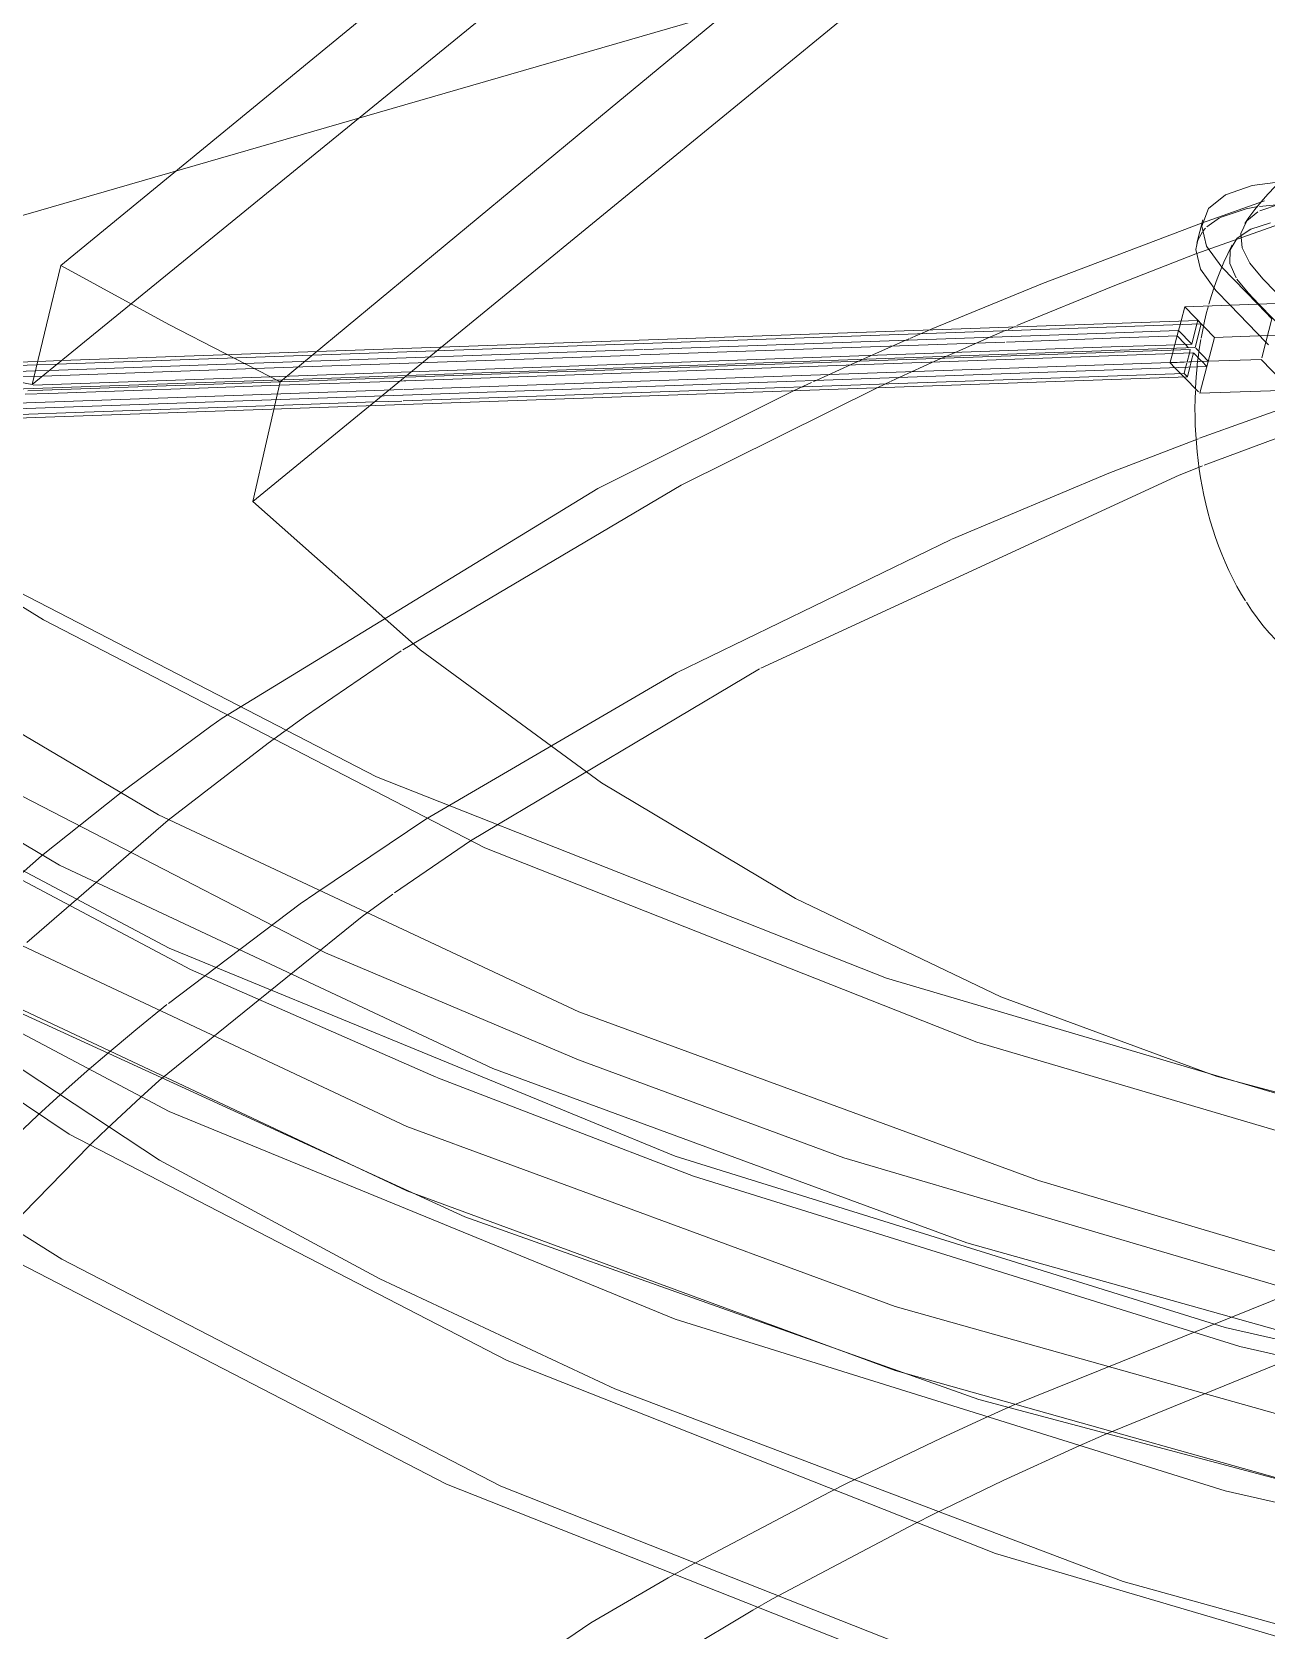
# Model space of a CAD drawing. Header units: metres. Extents: x -0.9 to 62, y -37.3 to 60.
# Drawn here: x 34.2082 to 34.3943, y 42.8411 to 43.0819 of the extents above; entities that cross this region are included whole.
import ezdxf

# ---------------------------------------------------------------- set-up
doc = ezdxf.new("R2010")
doc.units = ezdxf.units.M
doc.layers.add('A-FLOR', color=7, linetype='Continuous', lineweight=9, true_color=0x007f00)
doc.layers.add('P-SANR-FIXT', color=7, linetype='Continuous', lineweight=5)

# ---------------------------------------------------------------- blocks, each defined once
blk = doc.blocks.new('Caixa d_água de polietileno 1000 a 5000 Litros - Fortlev - 1000 L-3723394-3D_DT_05')
at = {"layer": 'P-SANR-FIXT', "color": 157, "true_color": 0x4e6280}
for p, q in [((11.60358, 43.35909), (11.19857, 43.02879)), ((11.20028, 42.99334), (11.18125, 43.00501)), ((11.26681, 42.95899), (11.20028, 42.99334)), ((11.26464, 42.96003), (11.30823, 42.98597)), ((11.34098, 42.92968), (11.26681, 42.95899)), ((11.2099, 42.91668), (11.21489, 42.92134)), ((11.1952, 42.90177), (11.2072, 42.91409)), ((11.21775, 42.91188), (11.25101, 42.894)), ((11.25101, 42.894), (11.28643, 42.87741)), ((11.33168, 42.85712), (11.31017, 42.84574))]:
    blk.add_line(p, q, dxfattribs=at)
at = {"layer": 'P-SANR-FIXT', "color": 8, "true_color": 0x808080}
blk.add_line((11.23183, 43.01117), (11.63595, 43.34194), dxfattribs=at)
at = {"layer": 'P-SANR-FIXT', "color": 167, "true_color": 0x355380}
for p, q in [((11.39684, 43.05666), (11.37402, 43.04848)), ((11.37526, 43.01663), (11.39526, 43.02412)), ((11.37468, 43.0164), (11.37499, 43.01653)), ((11.23417, 42.97475), (11.21909, 42.96316)), ((11.25322, 42.95217), (11.26464, 42.96003)), ((11.24833, 42.94864), (11.25297, 42.952)), ((11.20688, 42.92533), (11.20231, 42.9213)), ((11.21489, 42.92134), (11.21773, 42.92391)), ((11.36053, 42.87064), (11.35597, 42.86863)), ((11.31876, 42.86186), (11.29771, 42.85074)), ((11.33446, 42.8585), (11.33168, 42.85712)), ((11.31017, 42.84574), (11.3072, 42.84406))]:
    blk.add_line(p, q, dxfattribs=at)
at = {"layer": 'P-SANR-FIXT', "color": 167, "true_color": 0x284b80}
for p, q in [((11.37484, 43.05312), (11.38437, 43.05648)), ((11.39237, 43.02713), (11.37457, 43.0207)), ((11.3744, 43.02064), (11.37386, 43.02044)), ((11.21909, 42.96316), (11.19775, 42.94468)), ((11.25792, 42.96328), (11.24132, 42.95215)), ((11.21773, 42.92391), (11.24833, 42.94864)), ((11.20984, 42.92787), (11.20688, 42.92533)), ((11.20231, 42.9213), (11.19941, 42.91867)), ((11.39175, 42.88337), (11.36053, 42.87064)), ((11.34636, 42.87489), (11.34159, 42.87275)), ((11.32143, 42.8632), (11.31876, 42.86186)), ((11.29771, 42.85074), (11.29447, 42.84893))]:
    blk.add_line(p, q, dxfattribs=at)
at = {"layer": 'P-SANR-FIXT', "color": 152, "true_color": 0x266cb6}
for p, q in [((11.34678, 43.03757), (11.34569, 43.03711)), ((11.34497, 43.0368), (11.3434, 43.03613)), ((11.34541, 43.03699), (11.34506, 43.03684)), ((11.33805, 43.03379), (11.33468, 43.0323)), ((11.32799, 43.02925), (11.32608, 43.02837)), ((11.32939, 43.0299), (11.32806, 43.02929))]:
    blk.add_line(p, q, dxfattribs=at)
at = {"layer": 'P-SANR-FIXT', "color": 152, "true_color": 0x0c6dd1}
for p, q in [((11.32541, 43.03334), (11.33075, 43.03568)), ((11.31677, 43.02943), (11.32205, 43.03184))]:
    blk.add_line(p, q, dxfattribs=at)
at = {"layer": 'P-SANR-FIXT', "color": 152, "true_color": 0x1a64b6}
for p, q in [((11.33087, 43.03573), (11.33438, 43.03724)), ((11.32205, 43.03184), (11.32541, 43.03334)), ((11.31356, 43.02794), (11.31606, 43.0291)), ((11.31635, 43.02924), (11.31677, 43.02943))]:
    blk.add_line(p, q, dxfattribs=at)
at = {"layer": 'P-SANR-FIXT', "color": 152, "true_color": 0x1271d1}
for p, q in [((11.3434, 43.03613), (11.33805, 43.03379)), ((11.33468, 43.0323), (11.32939, 43.0299))]:
    blk.add_line(p, q, dxfattribs=at)
at = {"layer": 'P-SANR-FIXT', "color": 167, "true_color": 0x224780}
for p, q in [((11.2, 42.95775), (11.21176, 42.96713)), ((11.1821, 42.94204), (11.2, 42.95775)), ((11.21887, 42.93533), (11.21418, 42.93151)), ((11.21418, 42.93151), (11.20984, 42.92787)), ((11.38863, 42.89193), (11.34636, 42.87489))]:
    blk.add_line(p, q, dxfattribs=at)
at = {"layer": 'P-SANR-FIXT', "color": 8, "true_color": 0x808080}
for points in [[(11.0412, 43.06538, 0), (11.09104, 43.02088, 0), (11.1507, 42.98016, 0), (11.21922, 42.94384, 0), (11.29552, 42.91251, 0), (11.37841, 42.88665, 0), (11.46658, 42.86667, 0), (11.55863, 42.85289, 0), (11.65312, 42.84552, 0), (11.74855, 42.84469, 0)], [(11.60608, 43.37322, 0), (11.55464, 43.33305, 0), (11.50392, 43.2924, 0), (11.45351, 43.25159, 0), (11.40326, 43.21069, 0), (11.3531, 43.16975, 0), (11.30299, 43.12878, 0), (11.25292, 43.08778, 0), (11.20288, 43.04677, 0)], [(11.07185, 43.08968, 0), (11.12161, 43.04553, 0), (11.18149, 43.0053, 0), (11.25047, 42.96969, 0), (11.32735, 42.9393, 0), (11.41084, 42.91466, 0), (11.49949, 42.89619, 0), (11.5918, 42.8842, 0), (11.68618, 42.8789, 0), (11.78102, 42.88038, 0), (11.87469, 42.88862, 0), (11.96559, 42.90346, 0), (12.05218, 42.92467, 0), (12.13296, 42.95187, 0), (12.20655, 42.9846, 0), (12.27169, 43.0223, 0), (12.32728, 43.06433, 0), (12.37236, 43.10997, 0), (12.40615, 43.15843, 0), (12.42808, 43.20888, 0), (12.43778, 43.26047, 0), (12.43507, 43.31232, 0), (12.42001, 43.36352, 0)], [(11.23597, 43.02923, 0), (11.28573, 43.07039, 0), (11.33547, 43.11156, 0), (11.38517, 43.15275, 0), (11.43481, 43.19397, 0), (11.48438, 43.23523, 0), (11.53379, 43.27657, 0), (11.5829, 43.31808, 0), (11.63115, 43.35993, 0)], [(11.0412, 43.04077, 0), (11.09104, 42.99628, 0), (11.1507, 42.95555, 0), (11.21922, 42.91924, 0), (11.29552, 42.8879, 0), (11.37841, 42.86204, 0), (11.46658, 42.84206, 0), (11.55863, 42.82828, 0), (11.65312, 42.82092, 0), (11.74855, 42.82008, 0), (11.84342, 42.82579, 0), (11.93623, 42.83796, 0), (12.02552, 42.85639, 0), (12.10988, 42.88079, 0), (12.18798, 42.91077, 0), (12.25859, 42.94587, 0), (12.32059, 42.98554, 0), (12.37301, 43.02913, 0), (12.41502, 43.07598, 0), (12.44596, 43.12533, 0), (12.46535, 43.17642, 0), (12.47286, 43.22842, 0), (12.47294, 43.23732, 0)], [(11.19857, 43.02879, 0), (11.17403, 43.03345, 0), (11.15059, 43.0404, 0), (11.1285, 43.0496, 0), (11.10795, 43.06101, 0), (11.08907, 43.07458, 0), (11.07202, 43.09021, 0)], [(11.20288, 43.04677, 0), (11.20072, 43.03778, 0), (11.19857, 43.02879, 0)], [(11.20288, 43.04677, 0), (11.21916, 43.03785, 0), (11.23597, 43.02923, 0)], [(11.23183, 43.01117, 0), (11.2339, 43.0202, 0), (11.23597, 43.02923, 0)], [(11.58908, 42.91543, 0), (11.55305, 42.90949, 0), (11.51692, 42.90648, 0), (11.48098, 42.90647, 0), (11.4455, 42.90949, 0), (11.41077, 42.91554, 0), (11.37705, 42.92457, 0), (11.3446, 42.93653, 0), (11.31365, 42.95131, 0), (11.28442, 42.96878, 0), (11.25709, 42.9888, 0), (11.23183, 43.01117, 0)], [(12.04588, 42.81948, 0), (12.04443, 42.81906, 0), (11.95983, 42.79834, 0), (11.871, 42.78383, 0), (11.77946, 42.77578, 0), (11.68679, 42.77434, 0), (11.59456, 42.77952, 0), (11.50437, 42.79123, 0), (11.41774, 42.80928, 0), (11.33616, 42.83336, 0), (11.26102, 42.86305, 0), (11.19363, 42.89785, 0), (11.13511, 42.93716, 0), (11.08905, 42.97769, 0)]]:
    blk.add_polyline3d(points, dxfattribs=at)
at = {"layer": 'P-SANR-FIXT', "color": 157, "true_color": 0x4e6280}
for points in [[(11.28096, 42.92699, 0), (11.32096, 42.91224, 0), (11.40583, 42.8872, 0), (11.49596, 42.86842, 0), (11.58979, 42.85623, 0), (11.68573, 42.85084, 0), (11.78214, 42.85234, 0), (11.87737, 42.86071, 0), (11.96978, 42.87581, 0), (12.0578, 42.89736, 0), (12.13992, 42.92501, 0), (12.21473, 42.95829, 0), (12.28095, 42.99662, 0), (12.33746, 43.03934, 0), (12.38328, 43.08573, 0), (12.41764, 43.135, 0)], [(11.06123, 43.06512, 0), (11.11182, 43.02023, 0), (11.17269, 42.97933, 0), (11.2428, 42.94313, 0), (11.28096, 42.92699, 0)], [(11.37402, 43.04848, 0), (11.36152, 43.04363, 0), (11.34704, 43.03768, 0)], [(11.06483, 43.0427, 0), (11.09513, 43.01716, 0), (11.15439, 42.9767, 0), (11.22246, 42.94062, 0), (11.25948, 42.92441, 0)], [(11.32608, 43.02837, 0), (11.29642, 43.01361, 0), (11.25446, 42.98882, 0)], [(11.53356, 42.84419, 0), (11.49076, 42.85065, 0), (11.4076, 42.86763, 0), (11.32867, 42.88983, 0), (11.25505, 42.91694, 0), (11.18776, 42.94859, 0), (11.12773, 42.98433, 0), (11.07579, 43.02368, 0)], [(11.30841, 42.98606, 0), (11.37148, 43.01514, 0), (11.37468, 43.0164, 0)], [(11.07579, 43.01401, 0), (11.12773, 42.97466, 0), (11.18776, 42.93892, 0), (11.25505, 42.90727, 0), (11.32867, 42.88016, 0), (11.4076, 42.85796, 0), (11.49076, 42.84098, 0), (11.57698, 42.82945, 0), (11.66509, 42.82353, 0), (11.75385, 42.82331, 0), (11.84205, 42.82878, 0), (11.92847, 42.83987, 0), (12.01191, 42.85643, 0)], [(11.07579, 43.01367, 0), (11.13002, 42.97279, 0), (11.19301, 42.93582, 0), (11.26379, 42.90334, 0), (11.3413, 42.87583, 0), (11.42437, 42.8537, 0), (11.51178, 42.83728, 0), (11.60219, 42.82683, 0), (11.64798, 42.82389, 0)], [(11.2542, 42.98865, 0), (11.2398, 42.97882, 0), (11.23417, 42.97475, 0)], [(11.12639, 42.97093, 0), (11.14681, 42.95429, 0), (11.20414, 42.91578, 0), (11.27018, 42.88169, 0), (11.34379, 42.85259, 0), (11.42371, 42.82901, 0), (11.50859, 42.81132, 0), (11.59696, 42.79984, 0), (11.68732, 42.79477, 0), (11.77812, 42.79618, 0), (11.8678, 42.80407, 0), (11.95483, 42.81828, 0), (12.01302, 42.83178, 0)], [(11.15773, 42.95156, 0), (11.15829, 42.95113, 0), (11.21775, 42.91188, 0)], [(11.86897, 42.88078, 0), (11.77861, 42.87284, 0), (11.68712, 42.87141, 0), (11.59608, 42.87652, 0), (11.50704, 42.88809, 0), (11.42152, 42.90591, 0), (11.34098, 42.92968, 0)], [(11.25958, 42.92436, 0), (11.29827, 42.90949, 0), (11.38062, 42.8838, 0), (11.4682, 42.86395, 0), (11.55965, 42.85026, 0), (11.65351, 42.84295, 0), (11.70081, 42.84172, 0)], [(11.17318, 42.91572, 0), (11.20306, 42.89694, 0), (11.26923, 42.86277, 0)], [(11.28643, 42.87741, 0), (11.36306, 42.84838, 0), (11.44621, 42.82533, 0), (11.53432, 42.80867, 0), (11.62577, 42.79873, 0), (11.71883, 42.79569, 0), (11.81179, 42.79961, 0), (11.90291, 42.81041, 0), (11.99049, 42.82788, 0), (12.0122, 42.83341, 0)], [(11.35597, 42.86863, 0), (11.34497, 42.86358, 0), (11.33446, 42.8585, 0)], [(11.26923, 42.86277, 0), (11.343, 42.83362, 0), (11.4231, 42.80998, 0), (11.50815, 42.79225, 0)], [(11.3072, 42.84406, 0), (11.28541, 42.83099, 0), (11.25914, 42.81296, 0)]]:
    blk.add_polyline3d(points, dxfattribs=at)
at = {"layer": 'P-SANR-FIXT', "color": 167, "true_color": 0x355380}
for points in [[(11.33438, 43.03724, 0), (11.3509, 43.04405, 0), (11.37484, 43.05312, 0)], [(11.11187, 43.03428, 0), (11.16097, 42.99741, 0), (11.21761, 42.96392, 0), (11.28101, 42.93426, 0), (11.3503, 42.90884, 0), (11.39028, 42.89689, 0)], [(11.20268, 42.95634, 0), (11.14434, 42.99096, 0), (11.09383, 43.02906, 0)], [(11.22721, 42.97849, 0), (11.28383, 43.01312, 0), (11.31356, 43.02794, 0)], [(11.37386, 43.02044, 0), (11.36091, 43.01542, 0), (11.33722, 43.00549, 0)], [(11.3371, 43.00543, 0), (11.2957, 42.98535, 0), (11.25792, 42.96328, 0)], [(11.41606, 42.87791, 0), (11.33948, 42.89942, 0), (11.26802, 42.92569, 0), (11.20268, 42.95634, 0)], [(11.19941, 42.91867, 0), (11.19192, 42.9116, 0), (11.18713, 42.90687, 0)], [(11.2072, 42.91409, 0), (11.20757, 42.91444, 0), (11.2099, 42.91668, 0)], [(11.34159, 42.87275, 0), (11.33559, 42.87, 0), (11.32143, 42.8632, 0)], [(11.29447, 42.84893, 0), (11.2828, 42.84214, 0), (11.23684, 42.81087, 0), (11.19843, 42.7767, 0), (11.17714, 42.75232, 0)]]:
    blk.add_polyline3d(points, dxfattribs=at)
at = {"layer": 'P-SANR-FIXT', "color": 167, "true_color": 0x284b80}
blk.add_polyline3d([(11.21176, 42.96713, 0), (11.22551, 42.97729, 0), (11.22721, 42.97849, 0)], dxfattribs=at)
at = {"layer": 'P-SANR-FIXT', "color": 167, "true_color": 0x224780}
blk.add_polyline3d([(11.24132, 42.95215, 0), (11.23899, 42.9505, 0), (11.21911, 42.93552, 0)], dxfattribs=at)
blk = doc.blocks.new('Torneira de Boia haste ABS Fortlev - 1_2_-3574042-3D_DT_05')
at = {"layer": 'P-SANR-FIXT', "color": 169, "true_color": 0x153360}
for p, q in [((11.38337, 43.05483), (11.38169, 43.05346)), ((11.37508, 43.05193), (11.37547, 43.05237)), ((11.37567, 43.05257), (11.37758, 43.05391)), ((11.37431, 43.05058), (11.375, 43.05182)), ((11.38187, 43.04262), (11.38019, 43.04468)), ((11.38351, 43.04092), (11.38187, 43.04262)), ((11.37563, 43.03965), (11.3759, 43.04065)), ((11.38457, 43.03521), (11.37919, 43.04077)), ((11.38335, 43.04092), (11.38548, 43.03871)), ((11.38457, 43.03521), (11.38548, 43.03871)), ((11.38394, 43.03281), (11.38457, 43.03521)), ((11.38498, 43.03478), (11.38457, 43.03521)), ((11.20234, 43.03186), (11.19928, 43.03176)), ((11.20301, 43.03242), (11.19941, 43.03229)), ((11.38388, 43.03258), (11.37587, 43.0323)), ((11.38835, 43.02796), (11.38392, 43.03254))]:
    blk.add_line(p, q, dxfattribs=at)
at = {"layer": 'P-SANR-FIXT', "color": 156, "true_color": 0x193c70}
for p, q in [((11.3836, 43.05566), (11.38616, 43.05589)), ((11.38998, 43.03423), (11.38351, 43.04092))]:
    blk.add_line(p, q, dxfattribs=at)
at = {"layer": 'P-SANR-FIXT', "color": 158, "true_color": 0x0e2240}
for p, q in [((11.37508, 43.05363), (11.37416, 43.05013)), ((11.37794, 43.0465), (11.38335, 43.04092)), ((11.38411, 43.04474), (11.39203, 43.03656)), ((11.37919, 43.04077), (11.37702, 43.043)), ((11.37234, 43.04053), (11.37178, 43.03839)), ((11.37234, 43.04053), (11.38608, 43.04101)), ((11.3768, 43.03591), (11.37234, 43.04053)), ((11.37481, 43.03797), (11.20234, 43.03186)), ((11.37432, 43.03848), (11.20301, 43.03242)), ((11.37481, 43.03797), (11.37388, 43.03439)), ((11.37432, 43.03848), (11.37481, 43.03797)), ((11.3746, 43.02748), (11.3768, 43.03591)), ((11.38614, 43.03624), (11.3768, 43.03591)), ((11.37388, 43.03439), (11.25507, 43.03018)), ((11.37398, 43.03428), (11.37587, 43.03233)), ((11.19941, 43.03229), (11.19164, 43.03201)), ((11.19928, 43.03176), (11.19213, 43.0315)), ((11.37565, 43.03151), (11.25449, 43.02722)), ((11.37587, 43.03233), (11.25463, 43.02804)), ((11.3731, 43.03142), (11.37273, 43.02998)), ((11.37587, 43.03233), (11.37565, 43.03151)), ((11.25449, 43.02804), (11.18803, 43.02568)), ((11.37273, 43.02998), (11.19286, 43.02362)), ((11.23632, 43.02952), (11.1944, 43.02804)), ((11.25506, 43.03018), (11.23656, 43.02953)), ((11.37218, 43.02997), (11.3744, 43.02769)), ((11.38835, 43.02796), (11.3746, 43.02748)), ((11.25447, 43.02722), (11.18781, 43.02486))]:
    blk.add_line(p, q, dxfattribs=at)
at = {"layer": 'P-SANR-FIXT', "color": 154, "true_color": 0x064c96}
for p, q in [((11.37162, 43.03779), (11.3714, 43.03695)), ((11.37178, 43.03839), (11.37164, 43.03786)), ((11.37338, 43.0349), (11.37418, 43.03793)), ((11.37418, 43.03795), (11.37432, 43.03848)), ((11.36331, 43.03666), (11.29083, 43.03409)), ((11.3714, 43.03695), (11.36998, 43.03689)), ((11.3714, 43.03695), (11.37338, 43.0349)), ((11.2907, 43.03409), (11.23064, 43.03196)), ((11.36125, 43.03447), (11.2345, 43.02998)), ((11.37355, 43.03356), (11.2549, 43.02936)), ((11.37317, 43.03407), (11.25501, 43.02989)), ((11.37338, 43.0349), (11.36955, 43.03476)), ((11.3707, 43.03426), (11.37049, 43.03345)), ((11.37084, 43.03482), (11.3707, 43.03427)), ((11.3729, 43.03435), (11.3724, 43.03487)), ((11.37303, 43.03354), (11.37317, 43.03407)), ((11.37366, 43.03356), (11.37332, 43.03226)), ((11.37488, 43.0323), (11.37366, 43.03356)), ((11.37223, 43.03049), (11.25449, 43.02633)), ((11.37086, 43.03134), (11.37218, 43.02997)), ((11.37223, 43.03049), (11.37247, 43.03139)), ((11.37273, 43.02998), (11.37223, 43.03049)), ((11.37332, 43.03224), (11.3731, 43.03142)), ((11.37565, 43.03151), (11.37489, 43.0323)), ((11.20016, 43.02795), (11.1979, 43.02787)), ((11.25402, 43.02933), (11.23585, 43.02869)), ((11.25449, 43.02988), (11.23597, 43.02922)), ((11.20109, 43.02746), (11.19751, 43.02733)), ((11.25016, 43.02617), (11.23515, 43.02564)), ((11.20644, 43.02463), (11.19526, 43.02423))]:
    blk.add_line(p, q, dxfattribs=at)
at = {"layer": 'P-SANR-FIXT', "color": 152, "true_color": 0x0261c1}
for p, q in [((11.29028, 43.03326), (11.3452, 43.0352)), ((11.34547, 43.03521), (11.36252, 43.03582)), ((11.36982, 43.03607), (11.37119, 43.03612)), ((11.3714, 43.03695), (11.37084, 43.03482)), ((11.37119, 43.03612), (11.3714, 43.03695)), ((11.3724, 43.03487), (11.37119, 43.03612)), ((11.23213, 43.0312), (11.29013, 43.03325)), ((11.37049, 43.03345), (11.37015, 43.03216)), ((11.37269, 43.03224), (11.37303, 43.03354)), ((11.37013, 43.03209), (11.37086, 43.03134)), ((11.37247, 43.03139), (11.37263, 43.03204))]:
    blk.add_line(p, q, dxfattribs=at)
at = {"layer": 'P-SANR-FIXT', "color": 152, "true_color": 0x065bb3}
blk.add_line((11.36252, 43.03582), (11.36982, 43.03607), dxfattribs=at)
at = {"layer": 'P-SANR-FIXT', "color": 156, "true_color": 0x0e407b}
for p, q in [((11.36998, 43.03689), (11.36331, 43.03666)), ((11.36955, 43.03476), (11.36125, 43.03447)), ((11.19906, 43.03085), (11.19292, 43.03063)), ((11.23064, 43.03196), (11.20118, 43.03092)), ((11.2345, 43.02998), (11.19872, 43.02872)), ((11.23597, 43.02922), (11.20016, 43.02795)), ((11.22372, 43.02826), (11.20109, 43.02746)), ((11.23585, 43.02869), (11.22375, 43.02826)), ((11.25449, 43.02935), (11.25402, 43.02933)), ((11.2549, 43.02936), (11.25459, 43.02935)), ((11.23515, 43.02564), (11.20644, 43.02463)), ((11.25429, 43.02632), (11.25016, 43.02617))]:
    blk.add_line(p, q, dxfattribs=at)
at = {"layer": 'P-SANR-FIXT', "color": 156, "true_color": 0x15427e}
blk.add_line((11.20118, 43.03092), (11.19906, 43.03085), dxfattribs=at)
at = {"layer": 'P-SANR-FIXT', "color": 154, "true_color": 0x0e4e98}
for p, q in [((11.20014, 43.03007), (11.23213, 43.0312)), ((11.19372, 43.02984), (11.19887, 43.03002))]:
    blk.add_line(p, q, dxfattribs=at)
at = {"layer": 'P-SANR-FIXT', "color": 154, "true_color": 0x0e57ab}
blk.add_line((11.37331, 43.03221), (11.37013, 43.03209), dxfattribs=at)
at = {"layer": 'P-SANR-FIXT', "color": 154, "true_color": 0x0f52a0}
blk.add_line((11.37586, 43.0323), (11.37331, 43.03221), dxfattribs=at)
at = {"layer": 'P-SANR-FIXT', "color": 154, "true_color": 0x11488b}
for p, q in [((11.37419, 43.03146), (11.37423, 43.03184)), ((11.37423, 43.03184), (11.37428, 43.03227))]:
    blk.add_line(p, q, dxfattribs=at)
at = {"layer": 'P-SANR-FIXT', "color": 154, "true_color": 0x15498c}
blk.add_line((11.19887, 43.03002), (11.20014, 43.03007), dxfattribs=at)
at = {"layer": 'P-SANR-FIXT', "color": 158, "true_color": 0x0e2240}
for points in [[(11.39825, 43.06573, 0), (11.3964, 43.06516, 0), (11.39462, 43.06446, 0), (11.39293, 43.06367, 0), (11.39135, 43.06278, 0), (11.38986, 43.06183, 0), (11.38847, 43.06081, 0), (11.38718, 43.05974, 0), (11.38598, 43.05864, 0), (11.38487, 43.0575, 0), (11.38385, 43.05635, 0), (11.3829, 43.05517, 0), (11.38201, 43.05397, 0), (11.38141, 43.05309, 0)], [(11.3871, 43.05939, 0), (11.3825, 43.05881, 0), (11.37849, 43.05741, 0), (11.37591, 43.05532, 0), (11.37493, 43.05268, 0), (11.37563, 43.04967, 0), (11.37794, 43.0465, 0)], [(11.38169, 43.05346, 0), (11.38081, 43.05156, 0), (11.38101, 43.04939, 0), (11.38217, 43.04708, 0), (11.38411, 43.04474, 0)], [(11.37702, 43.043, 0), (11.37471, 43.04617, 0), (11.37402, 43.04918, 0), (11.37431, 43.05058, 0)], [(11.37597, 43.04093, 0), (11.37635, 43.04221, 0), (11.37676, 43.04348, 0), (11.37722, 43.04475, 0), (11.37771, 43.04601, 0), (11.37824, 43.04726, 0), (11.37881, 43.04851, 0), (11.37944, 43.04975, 0), (11.37947, 43.04981, 0)], [(11.38021, 42.99837, 0), (11.37957, 42.99957, 0), (11.37898, 43.00079, 0), (11.37842, 43.00202, 0), (11.37791, 43.00325, 0), (11.37742, 43.0045, 0), (11.37698, 43.00575, 0), (11.37656, 43.00701, 0), (11.37618, 43.00828, 0), (11.37583, 43.00955, 0), (11.37551, 43.01084, 0), (11.37522, 43.01213, 0), (11.37496, 43.01342, 0), (11.37473, 43.01472, 0), (11.37452, 43.01603, 0), (11.37435, 43.01734, 0), (11.3742, 43.01865, 0), (11.37408, 43.01997, 0), (11.37398, 43.02128, 0), (11.37392, 43.02261, 0), (11.37388, 43.02393, 0), (11.37387, 43.02525, 0), (11.37388, 43.02657, 0), (11.37393, 43.02789, 0)], [(11.38148, 42.99621, 0), (11.38089, 42.99717, 0), (11.38021, 42.99836, 0)], [(11.38611, 42.99025, 0), (11.38508, 42.99136, 0), (11.38413, 42.99249, 0), (11.38323, 42.99364, 0), (11.3824, 42.9948, 0), (11.38162, 42.99598, 0)]]:
    blk.add_polyline3d(points, dxfattribs=at)
at = {"layer": 'P-SANR-FIXT', "color": 169, "true_color": 0x153360}
for points in [[(11.37767, 43.05396, 0), (11.38158, 43.05531, 0), (11.38335, 43.05563, 0)], [(11.39044, 43.05645, 0), (11.38663, 43.056, 0), (11.38365, 43.05498, 0)], [(11.38007, 43.04487, 0), (11.37914, 43.04706, 0), (11.37918, 43.04909, 0), (11.38024, 43.05085, 0), (11.3823, 43.05223, 0), (11.38524, 43.05316, 0)], [(11.37479, 43.03577, 0), (11.37504, 43.03707, 0), (11.37532, 43.03836, 0), (11.37563, 43.03965, 0)], [(11.37448, 43.03377, 0), (11.37458, 43.03446, 0), (11.37476, 43.03558, 0)], [(11.37394, 43.02816, 0), (11.374, 43.02921, 0), (11.3741, 43.03053, 0), (11.37419, 43.03146, 0)]]:
    blk.add_polyline3d(points, dxfattribs=at)
at = {"layer": 'P-SANR-FIXT', "color": 154, "true_color": 0x11488b}
blk.add_polyline3d([(11.37428, 43.03228, 0), (11.37439, 43.03316, 0), (11.37448, 43.03377, 0)], dxfattribs=at)

msp = doc.modelspace()

# ---------------------------------------------------------------- linework, layer by layer
at = {"layer": 'A-FLOR', "color": 254, "true_color": 0xddeddd}
msp.add_line((32.70697, 42.62052), (36.02009, 43.57878), dxfattribs=at)

# ---------------------------------------------------------------- block references
at = {"layer": 'P-SANR-FIXT', "color": 157, "true_color": 0x4e6280}
msp.add_blockref('Caixa d_água de polietileno 1000 a 5000 Litros - Fortlev - 1000 L-3723394-3D_DT_05', (23.00968, 0), dxfattribs=at)
at = {"layer": 'P-SANR-FIXT', "color": 158, "true_color": 0x0e2240}
msp.add_blockref('Torneira de Boia haste ABS Fortlev - 1_2_-3574042-3D_DT_05', (23.00968, 0), dxfattribs=at)

doc.saveas('drawing.dxf')
